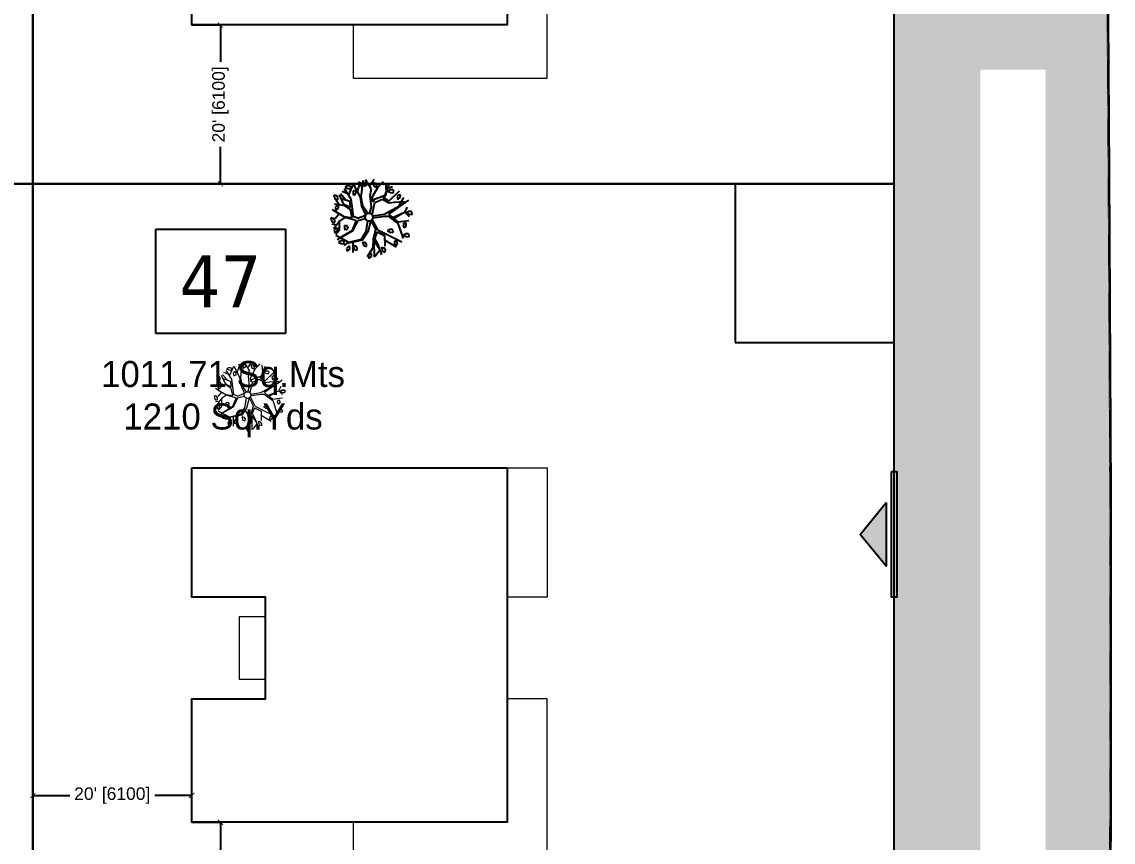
# Model space of a CAD drawing. Header units: millimetres. Extents: x -176651 to 388869, y -469666 to 486614.
# Drawn here: x 325808 to 367727, y 234139 to 265657 of the extents above; entities that cross this region are included whole.
import ezdxf

# ---------------------------------------------------------------- set-up
doc = ezdxf.new("R2010")
doc.units = ezdxf.units.MM
doc.header["$PDMODE"] = 35
doc.header["$PDSIZE"] = 0.1
doc.linetypes.add('HIDDEN', pattern=[9.525, 6.35, -3.175])
doc.linetypes.add('Site boundary$0$DASHDOT', pattern=[25.4, 12.7, -6.35, 0, -6.35])
doc.layers.get('Defpoints').update_dxf_attribs({"color": 252})
doc.layers.add('A- FURNITURE', color=252, linetype='Continuous', lineweight=0)
for name, color, linetype in [('ad-Dimension', 8, 'Continuous'), ('ad-Entrance Point', 4, 'Continuous'), ('ad-Parking', 8, 'Continuous'), ('ad-Plinth', 8, 'Continuous'), ('ad-Plot Areas-Sq.Mts', 8, 'Continuous'), ('ad-Plot Areas-Sq.Yds', 8, 'Continuous'), ('ad-Plot Boundary', 8, 'Continuous'), ('ad-Plot Numbers', 2, 'Continuous'), ('ad-Road', 8, 'Continuous'), ('ad-Road Hatch', 8, 'Continuous'), ('ad-Text', 8, 'Continuous'), ('ad-Verandah', 8, 'Continuous'), ('CAY', 94, 'Continuous')]:
    doc.layers.add(name, color=color, linetype=linetype)
doc.layers.add('Site boundary$0$ad-Site Boundary', color=1, linetype='Site boundary$0$DASHDOT', lineweight=35, true_color=0xff0000)
doc.styles.add('$0$grid_text', font='verdana.ttf', dxfattribs={"width": 0.9})
doc.styles.add('MtX_Century_Gothic', font='GOTHIC.TTF')
doc.styles.get("Standard").update_dxf_attribs({"font": 'arial.ttf'})
doc.dimstyles.new('Copy of A-100-DIM-INT (MM-FT)', dxfattribs={"dimscale": 500, "dimtxt": 2.4, "dimasz": 1, "dimexe": 0, "dimexo": 0, "dimgap": 1, "dimtad": 0, "dimdec": 0, "dimlfac": 0.03937, "dimdsep": 46, "dimlunit": 3, "dimtxsty": 'Standard', "dimblk": 'ARCHTICK', "dimcen": 0.025, "dimclrd": 256, "dimclre": 256, "dimclrt": 256, "dimazin": 2, "dimtfac": 1, "dimtdec": 0, "dimtix": 1, "dimtmove": 2, "dimatfit": 3, "dimldrblk": 'ARCHTICK', "dimfxl": 1, "dimtolj": 1, "dimtzin": 0, "dimarcsym": 0})

# ---------------------------------------------------------------- blocks, each defined once
blk = doc.blocks.new('Site boundary')
at = {"layer": 'Site boundary$0$ad-Site Boundary', "ltscale": 1.5}
blk.add_lwpolyline([(367727, 193888), (367668, 205482), (367583, 220558), (367635, 236091), (367635, 247490), (367570, 259867), (367414, 283740), (367329, 304118), (367381, 322403)], dxfattribs=at)
blk = doc.blocks.new('A$C4fb60e89')
at = {"layer": 'ad-Road Hatch', "ltscale": 5, "transparency": 33554687}
h = blk.add_hatch(dxfattribs=at)
h.set_pattern_fill('AR-HBONE', color=256, scale=15)
h.set_pattern_definition([(45, (-193247.7, -428758.8), (0, 2155.2615), [4572, -1524]), (135, (-192170.1, -427681.1), (2e-13, 2155.2615), [4572, -1524])])
h.paths.add_polyline_path([(175594, -250241), (169178, -249341), (167473, -249057), (167473, -138694), (101313, -138694), (101313, -199954), (101308, -237995), (101040, -268291), (101008, -280968), (101066, -293684), (101243, -311127), (100910, -319344), (100949, -333937), (100669, -366960), (100727, -390983), (100669, -404586), (100538, -420418), (100467, -428759), (92426, -427265), (92163, -427209), (92163, -321454), (24803, -321454), (24803, -412961), (15653, -411029), (15654, -321452), (-19535, -321452), (-34427, -319477), (-65207, -315395), (-171770, -301268), (-185854, -298333), (-193248, -296832), (-193244, -292908), (-191914, -285219), (-191839, -284679), (-183397, -286393), (-169723, -289243), (-53141, -304698), (-18730, -309262), (15653, -309262), (15653, 703), (24803, 1115), (24803, -129544), (92163, -129544), (92163, 15133), (101313, 17713), (101313, -129544), (167473, -129544), (167473, 35552), (175738, 37855), (175849, 28595), (175836, 25947), (175777, 14040), (175855, 2316), (175660, -18036), (175731, -34039), (175718, -46839), (175673, -63402), (175816, -82072), (175542, -106356), (175490, -124641), (175575, -145019), (175731, -168892), (175797, -181269), (175797, -192667), (175744, -208200), (175829, -223277), (175888, -234871)])
h.paths.add_polyline_path([(24803, -309264), (92163, -309264), (92163, -138694), (24803, -138694)], flags=16)
at = {"layer": 'ad-Road', "ltscale": 5}
for points in [[(167473, -249057), (167473, -138694), (101313, -138694), (101313, -199954), (101308, -237995)], [(175542, -106356), (175490, -124641), (175575, -145019), (175731, -168892), (175797, -181269), (175797, -192667), (175744, -208200), (175829, -223277), (175888, -234871)]]:
    blk.add_lwpolyline(points, dxfattribs=at)
at = {"layer": 'ad-Text', "linetype": 'Continuous', "insert": (172048, -194004), "char_height": 1250, "width": 56881.51, "attachment_point": 5, "rotation": 90, "style": 'MtX_Century_Gothic', "bg_fill": 3, "box_fill_scale": 1.5, "bg_fill_color": 257, "bg_fill_transparency": 0}
blk.add_mtext("\\pxqd;30' WIDE ROAD", dxfattribs=at)
blk = doc.blocks.new('A$Cbbea0351')
at = {"layer": 'ad-Plot Areas-Sq.Mts', "linetype": 'Continuous', "insert": (-34041, -214639), "char_height": 1000, "width": 9668.74, "attachment_point": 5, "style": 'MtX_Century_Gothic', "bg_fill": 2}
blk.add_mtext('1011.71 Sq.Mts', dxfattribs=at)
at = {"layer": 'ad-Plot Numbers', "linetype": 'Continuous', "insert": (-34136, -210929), "char_height": 2000, "width": 2981.72, "attachment_point": 5, "style": '$0$grid_text', "bg_fill": 18, "box_fill_scale": 1.5, "bg_fill_color": 257, "bg_fill_transparency": 0}
blk.add_mtext('47', dxfattribs=at)
at = {"layer": 'ad-Plot Areas-Sq.Yds', "linetype": 'Continuous', "insert": (-34041, -216271), "char_height": 1000, "width": 7884.16, "attachment_point": 5, "style": 'MtX_Century_Gothic', "bg_fill": 2}
blk.add_mtext('1210 Sq.Yds', dxfattribs=at)
blk = doc.blocks.new('A$Cde044142')
at = {"layer": 'ad-Plot Boundary'}
blk.add_lwpolyline([(0, 0), (33080, 0), (33080, 30630), (0, 30630)], close=True, dxfattribs=at)
blk = doc.blocks.new('zw$A88E')
at = {"layer": 'ad-Plot Boundary', "ltscale": 5}
for p in [(-74424, -207179), (-41344, -207179), (-74424, -237809), (-41344, -237809)]:
    blk.add_blockref('A$Cde044142', p, dxfattribs=at)
blk = doc.blocks.new('_ArchTick')
at = {"color": 0, "linetype": 'ByBlock', "const_width": 0.15}
blk.add_lwpolyline([(-0.5, -0.5), (0.5, 0.5)], dxfattribs=at)
blk = doc.blocks.new('*D16')
at = {"layer": 'ad-Dimension', "lineweight": -2, "transparency": 16777216}
for p, q in [((0, 0), (1103, 0)), ((1103, 0), (1103, -1419)), ((1103, -6100), (1103, -4681)), ((0, -6100), (1103, -6100))]:
    blk.add_line(p, q, dxfattribs=at)
at = {"layer": 'Defpoints', "color": 0, "ltscale": 5, "transparency": 16777216}
for p in [(0, 0), (0, -6100), (1103, -6100)]:
    blk.add_point(p, dxfattribs=at)
at = {"layer": 'ad-Dimension', "lineweight": -2, "ltscale": 5, "transparency": 16777216, "xscale": 200, "yscale": 200, "zscale": 200}
for p, rotation in [((1103, 0), 90), ((1103, -6100), 270)]:
    blk.add_blockref('_ArchTick', p, dxfattribs=dict(at, rotation=rotation))
at = {"layer": 'ad-Dimension', "ltscale": 5, "transparency": 16777216, "insert": (1103, -3050), "char_height": 480, "attachment_point": 5, "rotation": 90}
blk.add_mtext("\\A1;20' [6100]", dxfattribs=at)
blk = doc.blocks.new('*D17')
at = {"layer": 'ad-Dimension', "linetype": 'HIDDEN', "lineweight": -2, "transparency": 16777216}
blk.add_line((-6100, -6), (-6100, 1026), dxfattribs=at)
at = {"layer": 'ad-Dimension', "lineweight": -2, "transparency": 16777216}
for p, q in [((-6100, 1026), (-4681, 1026)), ((0, 1026), (-1419, 1026)), ((0, 0), (0, 1026))]:
    blk.add_line(p, q, dxfattribs=at)
at = {"layer": 'Defpoints', "color": 0, "ltscale": 5, "transparency": 16777216}
for p in [(-6100, 1026), (-6100, -6), (0, 0)]:
    blk.add_point(p, dxfattribs=at)
at = {"layer": 'ad-Dimension', "lineweight": -2, "ltscale": 5, "transparency": 16777216, "xscale": 200, "yscale": 200, "zscale": 200, "rotation": 180}
blk.add_blockref('_ArchTick', (-6100, 1026), dxfattribs=at)
at = {"layer": 'ad-Dimension', "lineweight": -2, "ltscale": 5, "transparency": 16777216, "xscale": 200, "yscale": 200, "zscale": 200}
blk.add_blockref('_ArchTick', (0, 1026), dxfattribs=at)
at = {"layer": 'ad-Dimension', "ltscale": 5, "transparency": 16777216, "insert": (-3050, 1026), "char_height": 480, "attachment_point": 5}
blk.add_mtext("\\A1;20' [6100]", dxfattribs=at)
blk = doc.blocks.new('zw$944D')
at = {"layer": 'ad-Parking', "ltscale": 5}
blk.add_lwpolyline([(0, 0), (6100, 0), (6100, 6100), (0, 6100)], close=True, dxfattribs=at)
blk = doc.blocks.new('zw$2786')
at = {"layer": 'ad-Parking', "ltscale": 5}
blk.add_blockref('zw$944D', (173269, -94667), dxfattribs=at)
blk = doc.blocks.new('35YHYH')
at = {"color": 219, "linetype": 'Continuous', "true_color": 0x642165}
for p, q in [((212981.938, 1928369.911, 129.914), (212981.935, 1928369.618, 129.914)), ((212981.935, 1928369.618, 129.914), (212982.104, 1928369.52, 129.914)), ((212981.938, 1928369.911, 129.914), (212982.091, 1928369.822, 129.914)), ((212982.112, 1928369.159, 129.914), (212981.991, 1928369.548, 129.914)), ((212982.146, 1928369.656, 129.914), (212982.091, 1928369.822, 129.914)), ((212982.104, 1928369.52, 129.914), (212982.146, 1928369.656, 129.914)), ((212982.429, 1928369.106, 129.914), (212982.308, 1928369.809, 129.914)), ((212982.855, 1928369.187, 129.914), (212982.369, 1928369.516, 129.914)), ((212982.632, 1928369.338, 129.914), (212982.398, 1928369.85, 129.914)), ((212982.855, 1928369.725, 129.914), (212982.539, 1928369.979, 129.914)), ((212982.984, 1928369.322, 129.914), (212982.74, 1928370.097, 129.914)), ((212982.979, 1928370.244, 129.914), (212982.808, 1928370.21, 129.914)), ((212982.808, 1928370.21, 129.914), (212982.955, 1928370.071, 129.914)), ((212982.888, 1928369.612, 129.914), (212983.394, 1928370.255, 129.914)), ((212982.955, 1928370.071, 129.914), (212983.108, 1928370.009, 129.914)), ((212983.144, 1928370.202, 129.914), (212982.979, 1928370.244, 129.914)), ((212983.108, 1928370.009, 129.914), (212983.194, 1928370.093, 129.914)), ((212983.194, 1928370.093, 129.914), (212983.144, 1928370.202, 129.914)), ((212983.299, 1928369.817, 129.914), (212983.213, 1928369.734, 129.914)), ((212983.213, 1928369.734, 129.914), (212983.216, 1928369.544, 129.914)), ((212983.216, 1928369.544, 129.914), (212983.256, 1928369.548, 129.914)), ((212983.256, 1928369.548, 129.914), (212983.388, 1928369.578, 129.914)), ((212983.424, 1928369.772, 129.914), (212983.299, 1928369.817, 129.914)), ((212983.388, 1928369.578, 129.914), (212983.424, 1928369.772, 129.914)), ((212983.62, 1928369.291, 129.914), (212983.408, 1928370.22, 129.914)), ((212983.524, 1928369.715, 129.914), (212983.903, 1928370.287, 129.914)), ((212983.678, 1928369.273, 129.914), (212984.085, 1928370.327, 129.914)), ((212983.905, 1928369.899, 129.914), (212983.797, 1928370.301, 129.914)), ((212984.254, 1928370.198, 129.914), (212984.066, 1928370.095, 129.914)), ((212984.066, 1928370.095, 129.914), (212984.07, 1928369.906, 129.914)), ((212984.07, 1928369.906, 129.914), (212984.264, 1928369.98, 129.914)), ((212984.254, 1928370.198, 129.914), (212984.318, 1928370.137, 129.914)), ((212984.472, 1928369.606, 129.914), (212984.257, 1928370.316, 129.914)), ((212984.264, 1928369.98, 129.914), (212984.318, 1928370.137, 129.914)), ((212984.294, 1928369.241, 129.914), (212984.472, 1928369.606, 129.914)), ((212984.391, 1928369.067, 129.914), (212984.961, 1928369.65, 129.914)), ((212984.398, 1928369.852, 129.914), (212984.828, 1928370.219, 129.914)), ((212984.693, 1928370.027, 129.914), (212984.689, 1928369.734, 129.914)), ((212984.689, 1928369.734, 129.914), (212984.859, 1928369.635, 129.914)), ((212984.693, 1928370.027, 129.914), (212984.845, 1928369.938, 129.914)), ((212984.9, 1928369.772, 129.914), (212984.845, 1928369.938, 129.914)), ((212984.859, 1928369.635, 129.914), (212984.9, 1928369.772, 129.914)), ((212984.961, 1928369.65, 129.914), (212985.397, 1928369.888, 129.914)), ((212985.267, 1928368.98, 129.914), (212985.713, 1928369.635, 129.914)), ((212985.419, 1928369.203, 129.914), (212985.525, 1928369.767, 129.914)), ((212982.22, 1928368.291, 129.914), (212981.585, 1928368.964, 129.914)), ((212981.996, 1928369.177, 129.914), (212981.808, 1928369.075, 129.914)), ((212981.808, 1928369.075, 129.914), (212981.812, 1928368.886, 129.914)), ((212981.812, 1928368.886, 129.914), (212982.007, 1928368.96, 129.914)), ((212982.463, 1928368.993, 129.914), (212981.814, 1928369.299, 129.914)), ((212981.996, 1928369.177, 129.914), (212982.06, 1928369.117, 129.914)), ((212982.007, 1928368.96, 129.914), (212982.06, 1928369.117, 129.914)), ((212982.774, 1928368.789, 129.914), (212982.429, 1928369.106, 129.914)), ((212982.762, 1928368.655, 129.914), (212982.463, 1928368.993, 129.914)), ((212982.855, 1928369.187, 129.914), (212982.774, 1928368.789, 129.914)), ((212982.831, 1928368.147, 129.914), (212982.984, 1928369.322, 129.914)), ((212983.555, 1928368.668, 129.914), (212983.62, 1928369.291, 129.914)), ((212983.613, 1928368.651, 129.914), (212983.678, 1928369.273, 129.914)), ((212984.063, 1928367.939, 129.914), (212984.471, 1928368.693, 129.914)), ((212984.155, 1928368.432, 129.914), (212984.294, 1928369.241, 129.914)), ((212984.362, 1928368.733, 129.914), (212984.391, 1928369.067, 129.914)), ((212984.362, 1928368.733, 129.914), (212984.499, 1928368.911, 129.914)), ((212984.471, 1928368.693, 129.914), (212985.015, 1928368.775, 129.914)), ((212984.499, 1928368.911, 129.914), (212985.267, 1928368.98, 129.914)), ((212985.015, 1928368.775, 129.914), (212985.357, 1928368.408, 129.914)), ((212985.104, 1928368.881, 129.914), (212985.289, 1928368.951, 129.914)), ((212985.143, 1928368.828, 129.914), (212985.104, 1928368.881, 129.914)), ((212985.146, 1928368.825, 129.914), (212985.387, 1928368.524, 129.914)), ((212985.289, 1928368.951, 129.914), (212985.543, 1928369.379, 129.914)), ((212985.387, 1928368.524, 129.914), (212986.271, 1928369.003, 129.914)), ((212985.686, 1928369.235, 129.914), (212985.515, 1928369.201, 129.914)), ((212985.515, 1928369.201, 129.914), (212985.662, 1928369.062, 129.914)), ((212985.536, 1928369.386, 129.914), (212985.885, 1928369.418, 129.914)), ((212985.662, 1928369.062, 129.914), (212985.815, 1928369, 129.914)), ((212985.851, 1928369.193, 129.914), (212985.686, 1928369.235, 129.914)), ((212985.815, 1928369, 129.914), (212985.901, 1928369.084, 129.914)), ((212985.901, 1928369.084, 129.914), (212985.851, 1928369.193, 129.914)), ((212986.192, 1928368.777, 129.914), (212986.005, 1928368.675, 129.914)), ((212986.005, 1928368.675, 129.914), (212986.008, 1928368.485, 129.914)), ((212986.192, 1928368.777, 129.914), (212986.256, 1928368.717, 129.914)), ((212986.203, 1928368.56, 129.914), (212986.256, 1928368.717, 129.914)), ((212981.839, 1928368.09, 129.914), (212981.301, 1928367.677, 129.914)), ((212981.579, 1928367.89, 129.914), (212981.316, 1928368.043, 129.914)), ((212981.34, 1928368.49, 129.914), (212981.336, 1928368.197, 129.914)), ((212981.336, 1928368.197, 129.914), (212981.506, 1928368.098, 129.914)), ((212981.34, 1928368.49, 129.914), (212981.493, 1928368.401, 129.914)), ((212981.548, 1928368.235, 129.914), (212981.493, 1928368.401, 129.914)), ((212981.506, 1928368.098, 129.914), (212981.548, 1928368.235, 129.914)), ((212981.951, 1928368.576, 129.914), (212981.608, 1928368.318, 129.914)), ((212981.828, 1928368.086, 129.914), (212981.658, 1928367.493, 129.914)), ((212982.259, 1928368.244, 129.914), (212981.839, 1928368.09, 129.914)), ((212982.721, 1928368.07, 129.914), (212982.22, 1928368.291, 129.914)), ((212982.879, 1928367.884, 129.914), (212982.259, 1928368.244, 129.914)), ((212982.933, 1928367.855, 129.914), (212982.495, 1928367.298, 129.914)), ((212982.731, 1928368.088, 129.914), (212982.762, 1928368.655, 129.914)), ((212983.058, 1928367.968, 129.914), (212982.831, 1928368.147, 129.914)), ((212982.88, 1928367.885, 129.914), (212982.933, 1928367.855, 129.914)), ((212983.058, 1928367.968, 129.914), (212983.645, 1928368.024, 129.914)), ((212983.657, 1928368.035, 129.914), (212983.555, 1928368.668, 129.914)), ((212983.815, 1928368.095, 129.914), (212983.613, 1928368.651, 129.914)), ((212983.921, 1928368.076, 129.914), (212984.155, 1928368.432, 129.914)), ((212984.085, 1928367.848, 129.914), (212984.859, 1928367.765, 129.914)), ((212984.859, 1928367.765, 129.914), (212985.963, 1928368.014, 129.914)), ((212986.698, 1928368.243, 129.914), (212985.147, 1928367.692, 129.914)), ((212985.357, 1928368.408, 129.914), (212985.75, 1928368.367, 129.914)), ((212985.75, 1928368.367, 129.914), (212986.393, 1928368.235, 129.914)), ((212985.963, 1928368.014, 129.914), (212986.437, 1928368.488, 129.914)), ((212985.963, 1928368.014, 129.914), (212986.488, 1928368.178, 129.914)), ((212986.008, 1928368.485, 129.914), (212986.203, 1928368.56, 129.914)), ((212981.522, 1928367.71, 129.914), (212981.335, 1928367.608, 129.914)), ((212981.335, 1928367.608, 129.914), (212981.339, 1928367.419, 129.914)), ((212981.339, 1928367.419, 129.914), (212981.533, 1928367.493, 129.914)), ((212982.07, 1928366.551, 129.914), (212981.341, 1928367.232, 129.914)), ((212982.517, 1928367.229, 129.914), (212981.357, 1928366.93, 129.914)), ((212981.658, 1928367.493, 129.914), (212981.382, 1928367.302, 129.914)), ((212981.522, 1928367.71, 129.914), (212981.586, 1928367.65, 129.914)), ((212981.533, 1928367.493, 129.914), (212981.586, 1928367.65, 129.914)), ((212981.878, 1928367.081, 129.914), (212981.595, 1928367.001, 129.914)), ((212982.334, 1928367.217, 129.914), (212981.868, 1928367.083, 129.914)), ((212982.065, 1928367.552, 129.914), (212982.103, 1928367.718, 129.914)), ((212982.068, 1928367.404, 129.914), (212982.065, 1928367.552, 129.914)), ((212982.219, 1928367.462, 129.914), (212982.068, 1928367.404, 129.914)), ((212982.103, 1928367.718, 129.914), (212982.218, 1928367.713, 129.914)), ((212982.218, 1928367.713, 129.914), (212982.283, 1928367.571, 129.914)), ((212982.283, 1928367.571, 129.914), (212982.219, 1928367.462, 129.914)), ((212982.495, 1928367.298, 129.914), (212982.334, 1928367.217, 129.914)), ((212983.025, 1928367.801, 129.914), (212982.517, 1928367.229, 129.914)), ((212983.024, 1928367.8, 129.914), (212983.026, 1928367.799, 129.914)), ((212983.564, 1928367.803, 129.914), (212983.026, 1928367.799, 129.914)), ((212983.666, 1928367.624, 129.914), (212983.36, 1928366.95, 129.914)), ((212983.891, 1928367.58, 129.914), (212983.484, 1928366.878, 129.914)), ((212983.903, 1928367.583, 129.914), (212984.042, 1928366.928, 129.914)), ((212984.17, 1928366.871, 129.914), (212984.002, 1928367.641, 129.914)), ((212984.063, 1928367.725, 129.914), (212984.872, 1928367.617, 129.914)), ((212984.872, 1928367.617, 129.914), (212985.076, 1928367.569, 129.914)), ((212985.076, 1928367.569, 129.914), (212985.591, 1928366.919, 129.914)), ((212985.147, 1928367.692, 129.914), (212985.338, 1928367.394, 129.914)), ((212985.338, 1928367.394, 129.914), (212986.241, 1928367.525, 129.914)), ((212985.392, 1928367.315, 129.914), (212986.067, 1928367.5, 129.914)), ((212985.392, 1928367.315, 129.914), (212985.617, 1928367.02, 129.914)), ((212985.617, 1928367.02, 129.914), (212986.353, 1928366.921, 129.914)), ((212986.241, 1928367.525, 129.914), (212986.508, 1928367.814, 129.914)), ((212986.241, 1928367.525, 129.914), (212986.436, 1928367.177, 129.914)), ((212986.498, 1928367.504, 129.914), (212986.327, 1928367.47, 129.914)), ((212986.327, 1928367.47, 129.914), (212986.473, 1928367.331, 129.914)), ((212986.473, 1928367.331, 129.914), (212986.626, 1928367.269, 129.914)), ((212986.663, 1928367.462, 129.914), (212986.498, 1928367.504, 129.914)), ((212986.626, 1928367.269, 129.914), (212986.713, 1928367.353, 129.914)), ((212986.713, 1928367.353, 129.914), (212986.663, 1928367.462, 129.914)), ((212981.582, 1928366.795, 129.914), (212981.411, 1928366.76, 129.914)), ((212981.411, 1928366.76, 129.914), (212981.557, 1928366.622, 129.914)), ((212981.557, 1928366.622, 129.914), (212981.71, 1928366.56, 129.914)), ((212981.747, 1928366.753, 129.914), (212981.582, 1928366.795, 129.914)), ((212981.895, 1928366.535, 129.914), (212981.705, 1928366.435, 129.914)), ((212981.71, 1928366.56, 129.914), (212981.797, 1928366.643, 129.914)), ((212981.797, 1928366.643, 129.914), (212981.747, 1928366.753, 129.914)), ((212981.975, 1928366.299, 129.914), (212981.809, 1928366.208, 129.914)), ((212981.809, 1928366.208, 129.914), (212981.812, 1928366.018, 129.914)), ((212983.005, 1928366.453, 129.914), (212981.895, 1928366.535, 129.914)), ((212982.06, 1928366.249, 129.914), (212981.987, 1928366.319, 129.914)), ((212982.007, 1928366.093, 129.914), (212982.06, 1928366.249, 129.914)), ((212982.917, 1928366.528, 129.914), (212982.07, 1928366.551, 129.914)), ((212982.333, 1928366.492, 129.914), (212982.146, 1928365.828, 129.914)), ((212982.3, 1928366.298, 129.914), (212982.297, 1928366.005, 129.914)), ((212982.3, 1928366.298, 129.914), (212982.453, 1928366.209, 129.914)), ((212982.508, 1928366.043, 129.914), (212982.453, 1928366.209, 129.914)), ((212983.36, 1928366.95, 129.914), (212982.917, 1928366.528, 129.914)), ((212982.979, 1928366.359, 129.914), (212982.976, 1928366.066, 129.914)), ((212982.979, 1928366.359, 129.914), (212983.132, 1928366.27, 129.914)), ((212983.484, 1928366.878, 129.914), (212983.005, 1928366.453, 129.914)), ((212983.187, 1928366.104, 129.914), (212983.132, 1928366.27, 129.914)), ((212983.73, 1928366.22, 129.914), (212983.448, 1928365.165, 129.914)), ((212983.696, 1928366.333, 129.914), (212983.535, 1928365.77, 129.914)), ((212984.042, 1928366.928, 129.914), (212983.696, 1928366.333, 129.914)), ((212983.73, 1928366.22, 129.914), (212983.932, 1928365.659, 129.914)), ((212984.095, 1928366.734, 129.914), (212983.811, 1928366.36, 129.914)), ((212983.811, 1928366.36, 129.914), (212983.91, 1928365.904, 129.914)), ((212984.095, 1928366.734, 129.914), (212984.514, 1928366.373, 129.914)), ((212984.17, 1928366.871, 129.914), (212984.841, 1928366.253, 129.914)), ((212984.514, 1928366.373, 129.914), (212984.341, 1928365.677, 129.914)), ((212984.949, 1928366.662, 129.914), (212984.778, 1928366.627, 129.914)), ((212984.778, 1928366.627, 129.914), (212984.924, 1928366.489, 129.914)), ((212984.841, 1928366.253, 129.914), (212985.527, 1928365.668, 129.914)), ((212984.924, 1928366.489, 129.914), (212985.077, 1928366.427, 129.914)), ((212985.114, 1928366.62, 129.914), (212984.949, 1928366.662, 129.914)), ((212985.077, 1928366.427, 129.914), (212985.164, 1928366.51, 129.914)), ((212985.164, 1928366.51, 129.914), (212985.114, 1928366.62, 129.914)), ((212985.591, 1928366.919, 129.914), (212985.663, 1928365.846, 129.914)), ((212985.994, 1928366.832, 129.914), (212985.908, 1928366.748, 129.914)), ((212985.908, 1928366.748, 129.914), (212985.911, 1928366.559, 129.914)), ((212985.911, 1928366.559, 129.914), (212985.951, 1928366.562, 129.914)), ((212985.951, 1928366.562, 129.914), (212986.083, 1928366.593, 129.914)), ((212986.119, 1928366.786, 129.914), (212985.994, 1928366.832, 129.914)), ((212986.083, 1928366.593, 129.914), (212986.119, 1928366.786, 129.914)), ((212981.812, 1928366.018, 129.914), (212982.007, 1928366.093, 129.914)), ((212982.297, 1928366.005, 129.914), (212982.466, 1928365.906, 129.914)), ((212982.466, 1928365.906, 129.914), (212982.508, 1928366.043, 129.914)), ((212982.976, 1928366.066, 129.914), (212983.145, 1928365.967, 129.914)), ((212983.535, 1928365.77, 129.914), (212983.002, 1928365.307, 129.914)), ((212983.28, 1928365.457, 129.914), (212983.093, 1928365.355, 129.914)), ((212983.093, 1928365.355, 129.914), (212983.096, 1928365.165, 129.914)), ((212983.145, 1928365.967, 129.914), (212983.187, 1928366.104, 129.914)), ((212983.28, 1928365.457, 129.914), (212983.344, 1928365.397, 129.914)), ((212983.291, 1928365.24, 129.914), (212983.344, 1928365.397, 129.914)), ((212983.946, 1928365.509, 129.914), (212983.528, 1928365.189, 129.914)), ((212983.91, 1928365.904, 129.914), (212983.976, 1928365.163, 129.914)), ((212984.1, 1928365.681, 129.914), (212984.096, 1928365.389, 129.914)), ((212984.096, 1928365.389, 129.914), (212984.266, 1928365.29, 129.914)), ((212984.1, 1928365.681, 129.914), (212984.253, 1928365.593, 129.914)), ((212984.308, 1928365.427, 129.914), (212984.253, 1928365.593, 129.914)), ((212984.266, 1928365.29, 129.914), (212984.308, 1928365.427, 129.914)), ((212984.44, 1928366.075, 129.914), (212985.055, 1928365.426, 129.914)), ((212985.105, 1928365.821, 129.914), (212985.018, 1928365.738, 129.914)), ((212985.018, 1928365.738, 129.914), (212985.021, 1928365.548, 129.914)), ((212985.021, 1928365.548, 129.914), (212985.061, 1928365.552, 129.914)), ((212985.061, 1928365.552, 129.914), (212985.193, 1928365.582, 129.914)), ((212985.229, 1928365.776, 129.914), (212985.105, 1928365.821, 129.914)), ((212985.193, 1928365.582, 129.914), (212985.229, 1928365.776, 129.914)), ((212985.912, 1928366.103, 129.914), (212985.74, 1928366.069, 129.914)), ((212985.74, 1928366.069, 129.914), (212985.887, 1928365.93, 129.914)), ((212985.887, 1928365.93, 129.914), (212986.04, 1928365.868, 129.914)), ((212986.076, 1928366.061, 129.914), (212985.912, 1928366.103, 129.914)), ((212986.04, 1928365.868, 129.914), (212986.126, 1928365.951, 129.914)), ((212986.126, 1928365.951, 129.914), (212986.076, 1928366.061, 129.914)), ((212983.096, 1928365.165, 129.914), (212983.291, 1928365.24, 129.914))]:
    blk.add_line(p, q, dxfattribs=at)
blk.add_circle((212983.824, 1928367.833, 129.914), 0.262, dxfattribs=at)
blk = doc.blocks.new('QRFQ')
at = {"layer": 'CAY', "color": 30, "true_color": 0xf26722}
for p, q in [((260795.919, 1945731.729, 129.914), (260795.821, 1945731.709, 129.914)), ((260795.821, 1945731.709, 129.914), (260795.905, 1945731.63, 129.914)), ((260795.867, 1945731.367, 129.914), (260796.156, 1945731.735, 129.914)), ((260796.013, 1945731.704, 129.914), (260795.919, 1945731.729, 129.914)), ((260796.042, 1945731.642, 129.914), (260796.013, 1945731.704, 129.914)), ((260796.285, 1945731.184, 129.914), (260796.164, 1945731.715, 129.914)), ((260796.23, 1945731.426, 129.914), (260796.447, 1945731.753, 129.914)), ((260796.318, 1945731.174, 129.914), (260796.551, 1945731.776, 129.914)), ((260796.448, 1945731.531, 129.914), (260796.386, 1945731.761, 129.914)), ((260796.647, 1945731.702, 129.914), (260796.54, 1945731.643, 129.914)), ((260796.647, 1945731.702, 129.914), (260796.684, 1945731.667, 129.914)), ((260796.772, 1945731.364, 129.914), (260796.649, 1945731.77, 129.914)), ((260796.729, 1945731.504, 129.914), (260796.976, 1945731.714, 129.914)), ((260795.323, 1945731.538, 129.914), (260795.321, 1945731.371, 129.914)), ((260795.321, 1945731.371, 129.914), (260795.419, 1945731.314, 129.914)), ((260795.323, 1945731.538, 129.914), (260795.411, 1945731.487, 129.914)), ((260795.423, 1945731.108, 129.914), (260795.354, 1945731.33, 129.914)), ((260795.442, 1945731.392, 129.914), (260795.411, 1945731.487, 129.914)), ((260795.419, 1945731.314, 129.914), (260795.442, 1945731.392, 129.914)), ((260795.604, 1945731.078, 129.914), (260795.535, 1945731.48, 129.914)), ((260795.848, 1945731.124, 129.914), (260795.57, 1945731.312, 129.914)), ((260795.72, 1945731.211, 129.914), (260795.586, 1945731.503, 129.914)), ((260795.847, 1945731.432, 129.914), (260795.667, 1945731.577, 129.914)), ((260795.922, 1945731.201, 129.914), (260795.782, 1945731.644, 129.914)), ((260795.905, 1945731.63, 129.914), (260795.992, 1945731.594, 129.914)), ((260795.992, 1945731.594, 129.914), (260796.042, 1945731.642, 129.914)), ((260796.102, 1945731.485, 129.914), (260796.052, 1945731.437, 129.914)), ((260796.052, 1945731.437, 129.914), (260796.054, 1945731.328, 129.914)), ((260796.054, 1945731.328, 129.914), (260796.077, 1945731.33, 129.914)), ((260796.077, 1945731.33, 129.914), (260796.152, 1945731.348, 129.914)), ((260796.173, 1945731.458, 129.914), (260796.102, 1945731.485, 129.914)), ((260796.152, 1945731.348, 129.914), (260796.173, 1945731.458, 129.914)), ((260796.54, 1945731.643, 129.914), (260796.542, 1945731.535, 129.914)), ((260796.542, 1945731.535, 129.914), (260796.653, 1945731.578, 129.914)), ((260796.653, 1945731.578, 129.914), (260796.684, 1945731.667, 129.914)), ((260796.67, 1945731.155, 129.914), (260796.772, 1945731.364, 129.914)), ((260796.726, 1945731.056, 129.914), (260797.052, 1945731.389, 129.914)), ((260796.898, 1945731.604, 129.914), (260796.896, 1945731.437, 129.914)), ((260796.896, 1945731.437, 129.914), (260796.993, 1945731.38, 129.914)), ((260796.898, 1945731.604, 129.914), (260796.985, 1945731.553, 129.914)), ((260797.017, 1945731.459, 129.914), (260796.985, 1945731.553, 129.914)), ((260796.993, 1945731.38, 129.914), (260797.017, 1945731.459, 129.914)), ((260797.052, 1945731.389, 129.914), (260797.301, 1945731.525, 129.914)), ((260797.226, 1945731.006, 129.914), (260797.481, 1945731.38, 129.914)), ((260797.313, 1945731.133, 129.914), (260797.374, 1945731.456, 129.914)), ((260797.38, 1945731.238, 129.914), (260797.58, 1945731.256, 129.914)), ((260795.485, 1945730.612, 129.914), (260795.122, 1945730.996, 129.914)), ((260795.356, 1945731.119, 129.914), (260795.249, 1945731.06, 129.914)), ((260795.249, 1945731.06, 129.914), (260795.251, 1945730.952, 129.914)), ((260795.251, 1945730.952, 129.914), (260795.363, 1945730.994, 129.914)), ((260795.623, 1945731.013, 129.914), (260795.252, 1945731.188, 129.914)), ((260795.356, 1945731.119, 129.914), (260795.393, 1945731.084, 129.914)), ((260795.363, 1945730.994, 129.914), (260795.393, 1945731.084, 129.914)), ((260795.801, 1945730.896, 129.914), (260795.604, 1945731.078, 129.914)), ((260795.795, 1945730.82, 129.914), (260795.623, 1945731.013, 129.914)), ((260795.848, 1945731.124, 129.914), (260795.801, 1945730.896, 129.914)), ((260795.834, 1945730.529, 129.914), (260795.922, 1945731.201, 129.914)), ((260796.248, 1945730.828, 129.914), (260796.285, 1945731.184, 129.914)), ((260796.281, 1945730.818, 129.914), (260796.318, 1945731.174, 129.914)), ((260796.538, 1945730.411, 129.914), (260796.772, 1945730.842, 129.914)), ((260796.591, 1945730.693, 129.914), (260796.67, 1945731.155, 129.914)), ((260796.709, 1945730.865, 129.914), (260796.726, 1945731.056, 129.914)), ((260796.709, 1945730.865, 129.914), (260796.787, 1945730.966, 129.914)), ((260796.772, 1945730.842, 129.914), (260797.083, 1945730.889, 129.914)), ((260796.787, 1945730.966, 129.914), (260797.226, 1945731.006, 129.914)), ((260797.083, 1945730.889, 129.914), (260797.278, 1945730.679, 129.914)), ((260797.134, 1945730.949, 129.914), (260797.239, 1945730.989, 129.914)), ((260797.156, 1945730.919, 129.914), (260797.134, 1945730.949, 129.914)), ((260797.157, 1945730.918, 129.914), (260797.295, 1945730.745, 129.914)), ((260797.239, 1945730.989, 129.914), (260797.384, 1945731.234, 129.914)), ((260797.295, 1945730.745, 129.914), (260797.8, 1945731.019, 129.914)), ((260797.466, 1945731.152, 129.914), (260797.368, 1945731.132, 129.914)), ((260797.368, 1945731.132, 129.914), (260797.452, 1945731.053, 129.914)), ((260797.452, 1945731.053, 129.914), (260797.54, 1945731.017, 129.914)), ((260797.56, 1945731.128, 129.914), (260797.466, 1945731.152, 129.914)), ((260797.54, 1945731.017, 129.914), (260797.589, 1945731.065, 129.914)), ((260797.589, 1945731.065, 129.914), (260797.56, 1945731.128, 129.914)), ((260797.755, 1945730.89, 129.914), (260797.648, 1945730.832, 129.914)), ((260797.755, 1945730.89, 129.914), (260797.792, 1945730.855, 129.914)), ((260797.761, 1945730.766, 129.914), (260797.792, 1945730.855, 129.914)), ((260795.267, 1945730.497, 129.914), (260794.959, 1945730.261, 129.914)), ((260795.118, 1945730.383, 129.914), (260794.968, 1945730.47, 129.914)), ((260794.981, 1945730.726, 129.914), (260794.98, 1945730.558, 129.914)), ((260794.98, 1945730.558, 129.914), (260795.077, 1945730.502, 129.914)), ((260794.981, 1945730.726, 129.914), (260795.069, 1945730.675, 129.914)), ((260795.1, 1945730.58, 129.914), (260795.069, 1945730.675, 129.914)), ((260795.077, 1945730.502, 129.914), (260795.1, 1945730.58, 129.914)), ((260795.331, 1945730.775, 129.914), (260795.135, 1945730.628, 129.914)), ((260795.26, 1945730.495, 129.914), (260795.163, 1945730.156, 129.914)), ((260795.507, 1945730.585, 129.914), (260795.267, 1945730.497, 129.914)), ((260795.771, 1945730.486, 129.914), (260795.485, 1945730.612, 129.914)), ((260795.862, 1945730.379, 129.914), (260795.507, 1945730.585, 129.914)), ((260795.777, 1945730.496, 129.914), (260795.795, 1945730.82, 129.914)), ((260795.964, 1945730.427, 129.914), (260795.834, 1945730.529, 129.914)), ((260795.964, 1945730.427, 129.914), (260796.299, 1945730.459, 129.914)), ((260796.306, 1945730.466, 129.914), (260796.248, 1945730.828, 129.914)), ((260796.397, 1945730.5, 129.914), (260796.281, 1945730.818, 129.914)), ((260796.457, 1945730.489, 129.914), (260796.591, 1945730.693, 129.914)), ((260796.993, 1945730.311, 129.914), (260797.624, 1945730.454, 129.914)), ((260798.044, 1945730.585, 129.914), (260797.158, 1945730.269, 129.914)), ((260797.278, 1945730.679, 129.914), (260797.503, 1945730.656, 129.914)), ((260797.503, 1945730.656, 129.914), (260797.87, 1945730.58, 129.914)), ((260797.624, 1945730.454, 129.914), (260797.895, 1945730.725, 129.914)), ((260797.624, 1945730.454, 129.914), (260797.924, 1945730.547, 129.914)), ((260797.648, 1945730.832, 129.914), (260797.65, 1945730.723, 129.914)), ((260797.65, 1945730.723, 129.914), (260797.761, 1945730.766, 129.914)), ((260795.086, 1945730.28, 129.914), (260794.979, 1945730.222, 129.914)), ((260794.979, 1945730.222, 129.914), (260794.981, 1945730.113, 129.914)), ((260794.981, 1945730.113, 129.914), (260795.092, 1945730.156, 129.914)), ((260795.399, 1945729.617, 129.914), (260794.982, 1945730.007, 129.914)), ((260795.654, 1945730.005, 129.914), (260794.991, 1945729.834, 129.914)), ((260795.163, 1945730.156, 129.914), (260795.005, 1945730.047, 129.914)), ((260795.086, 1945730.28, 129.914), (260795.122, 1945730.245, 129.914)), ((260795.092, 1945730.156, 129.914), (260795.122, 1945730.245, 129.914)), ((260795.55, 1945729.998, 129.914), (260795.283, 1945729.921, 129.914)), ((260795.396, 1945730.189, 129.914), (260795.418, 1945730.284, 129.914)), ((260795.398, 1945730.105, 129.914), (260795.396, 1945730.189, 129.914)), ((260795.484, 1945730.138, 129.914), (260795.398, 1945730.105, 129.914)), ((260795.418, 1945730.284, 129.914), (260795.483, 1945730.282, 129.914)), ((260795.483, 1945730.282, 129.914), (260795.521, 1945730.2, 129.914)), ((260795.521, 1945730.2, 129.914), (260795.484, 1945730.138, 129.914)), ((260795.642, 1945730.044, 129.914), (260795.55, 1945729.998, 129.914)), ((260795.892, 1945730.363, 129.914), (260795.642, 1945730.044, 129.914)), ((260795.945, 1945730.332, 129.914), (260795.654, 1945730.005, 129.914)), ((260795.862, 1945730.38, 129.914), (260795.892, 1945730.363, 129.914)), ((260795.944, 1945730.331, 129.914), (260795.946, 1945730.331, 129.914)), ((260796.253, 1945730.333, 129.914), (260795.946, 1945730.331, 129.914)), ((260796.311, 1945730.231, 129.914), (260796.136, 1945729.845, 129.914)), ((260796.44, 1945730.205, 129.914), (260796.207, 1945729.804, 129.914)), ((260796.447, 1945730.207, 129.914), (260796.526, 1945729.833, 129.914)), ((260796.6, 1945729.8, 129.914), (260796.504, 1945730.241, 129.914)), ((260796.538, 1945730.288, 129.914), (260797.001, 1945730.227, 129.914)), ((260796.551, 1945730.359, 129.914), (260796.993, 1945730.311, 129.914)), ((260797.001, 1945730.227, 129.914), (260797.117, 1945730.199, 129.914)), ((260797.117, 1945730.199, 129.914), (260797.412, 1945729.827, 129.914)), ((260797.158, 1945730.269, 129.914), (260797.267, 1945730.099, 129.914)), ((260797.267, 1945730.099, 129.914), (260797.783, 1945730.174, 129.914)), ((260797.298, 1945730.054, 129.914), (260797.684, 1945730.159, 129.914)), ((260797.298, 1945730.054, 129.914), (260797.427, 1945729.886, 129.914)), ((260797.783, 1945730.174, 129.914), (260797.936, 1945730.34, 129.914)), ((260797.783, 1945730.174, 129.914), (260797.895, 1945729.975, 129.914)), ((260797.93, 1945730.162, 129.914), (260797.832, 1945730.142, 129.914)), ((260797.832, 1945730.142, 129.914), (260797.916, 1945730.063, 129.914)), ((260797.916, 1945730.063, 129.914), (260798.004, 1945730.028, 129.914)), ((260798.024, 1945730.138, 129.914), (260797.93, 1945730.162, 129.914)), ((260798.004, 1945730.028, 129.914), (260798.053, 1945730.076, 129.914)), ((260798.053, 1945730.076, 129.914), (260798.024, 1945730.138, 129.914)), ((260795.12, 1945729.757, 129.914), (260795.022, 1945729.737, 129.914)), ((260795.022, 1945729.737, 129.914), (260795.106, 1945729.658, 129.914)), ((260795.106, 1945729.658, 129.914), (260795.193, 1945729.622, 129.914)), ((260795.214, 1945729.733, 129.914), (260795.12, 1945729.757, 129.914)), ((260795.289, 1945729.92, 129.914), (260795.127, 1945729.874, 129.914)), ((260795.299, 1945729.608, 129.914), (260795.19, 1945729.551, 129.914)), ((260795.193, 1945729.622, 129.914), (260795.243, 1945729.67, 129.914)), ((260795.243, 1945729.67, 129.914), (260795.214, 1945729.733, 129.914)), ((260795.934, 1945729.561, 129.914), (260795.299, 1945729.608, 129.914)), ((260795.883, 1945729.604, 129.914), (260795.399, 1945729.617, 129.914)), ((260795.549, 1945729.583, 129.914), (260795.442, 1945729.204, 129.914)), ((260796.136, 1945729.845, 129.914), (260795.883, 1945729.604, 129.914)), ((260796.207, 1945729.804, 129.914), (260795.934, 1945729.561, 129.914)), ((260796.526, 1945729.833, 129.914), (260796.329, 1945729.492, 129.914)), ((260796.556, 1945729.722, 129.914), (260796.394, 1945729.508, 129.914)), ((260796.556, 1945729.722, 129.914), (260796.796, 1945729.516, 129.914)), ((260796.6, 1945729.8, 129.914), (260796.983, 1945729.447, 129.914)), ((260797.045, 1945729.681, 129.914), (260796.947, 1945729.661, 129.914)), ((260796.947, 1945729.661, 129.914), (260797.031, 1945729.582, 129.914)), ((260797.031, 1945729.582, 129.914), (260797.118, 1945729.546, 129.914)), ((260797.139, 1945729.657, 129.914), (260797.045, 1945729.681, 129.914)), ((260797.118, 1945729.546, 129.914), (260797.168, 1945729.594, 129.914)), ((260797.168, 1945729.594, 129.914), (260797.139, 1945729.657, 129.914)), ((260797.412, 1945729.827, 129.914), (260797.453, 1945729.214, 129.914)), ((260797.427, 1945729.886, 129.914), (260797.848, 1945729.829, 129.914)), ((260797.642, 1945729.778, 129.914), (260797.593, 1945729.73, 129.914)), ((260797.593, 1945729.73, 129.914), (260797.595, 1945729.622, 129.914)), ((260797.595, 1945729.622, 129.914), (260797.618, 1945729.624, 129.914)), ((260797.618, 1945729.624, 129.914), (260797.693, 1945729.641, 129.914)), ((260797.714, 1945729.752, 129.914), (260797.642, 1945729.778, 129.914)), ((260797.693, 1945729.641, 129.914), (260797.714, 1945729.752, 129.914)), ((260795.345, 1945729.473, 129.914), (260795.25, 1945729.421, 129.914)), ((260795.25, 1945729.421, 129.914), (260795.252, 1945729.313, 129.914)), ((260795.252, 1945729.313, 129.914), (260795.363, 1945729.355, 129.914)), ((260795.393, 1945729.445, 129.914), (260795.351, 1945729.484, 129.914)), ((260795.363, 1945729.355, 129.914), (260795.393, 1945729.445, 129.914)), ((260795.53, 1945729.472, 129.914), (260795.528, 1945729.305, 129.914)), ((260795.528, 1945729.305, 129.914), (260795.625, 1945729.249, 129.914)), ((260795.53, 1945729.472, 129.914), (260795.618, 1945729.422, 129.914)), ((260795.649, 1945729.327, 129.914), (260795.618, 1945729.422, 129.914)), ((260795.625, 1945729.249, 129.914), (260795.649, 1945729.327, 129.914)), ((260795.919, 1945729.507, 129.914), (260795.917, 1945729.34, 129.914)), ((260795.917, 1945729.34, 129.914), (260796.014, 1945729.284, 129.914)), ((260795.919, 1945729.507, 129.914), (260796.006, 1945729.457, 129.914)), ((260796.237, 1945729.171, 129.914), (260795.932, 1945728.906, 129.914)), ((260796.037, 1945729.362, 129.914), (260796.006, 1945729.457, 129.914)), ((260796.014, 1945729.284, 129.914), (260796.037, 1945729.362, 129.914)), ((260796.348, 1945729.428, 129.914), (260796.187, 1945728.825, 129.914)), ((260796.329, 1945729.492, 129.914), (260796.237, 1945729.171, 129.914)), ((260796.348, 1945729.428, 129.914), (260796.463, 1945729.107, 129.914)), ((260796.394, 1945729.508, 129.914), (260796.451, 1945729.247, 129.914)), ((260796.451, 1945729.247, 129.914), (260796.489, 1945728.824, 129.914)), ((260796.796, 1945729.516, 129.914), (260796.697, 1945729.118, 129.914)), ((260796.754, 1945729.345, 129.914), (260797.106, 1945728.974, 129.914)), ((260796.983, 1945729.447, 129.914), (260797.375, 1945729.112, 129.914)), ((260797.134, 1945729.2, 129.914), (260797.084, 1945729.152, 129.914)), ((260797.205, 1945729.174, 129.914), (260797.134, 1945729.2, 129.914)), ((260797.184, 1945729.064, 129.914), (260797.205, 1945729.174, 129.914)), ((260797.595, 1945729.361, 129.914), (260797.497, 1945729.341, 129.914)), ((260797.497, 1945729.341, 129.914), (260797.581, 1945729.262, 129.914)), ((260797.581, 1945729.262, 129.914), (260797.668, 1945729.227, 129.914)), ((260797.689, 1945729.337, 129.914), (260797.595, 1945729.361, 129.914)), ((260797.668, 1945729.227, 129.914), (260797.718, 1945729.275, 129.914)), ((260797.718, 1945729.275, 129.914), (260797.689, 1945729.337, 129.914)), ((260796.09, 1945728.992, 129.914), (260795.983, 1945728.934, 129.914)), ((260795.983, 1945728.934, 129.914), (260795.985, 1945728.825, 129.914)), ((260795.985, 1945728.825, 129.914), (260796.097, 1945728.868, 129.914)), ((260796.09, 1945728.992, 129.914), (260796.127, 1945728.957, 129.914)), ((260796.097, 1945728.868, 129.914), (260796.127, 1945728.957, 129.914)), ((260796.471, 1945729.021, 129.914), (260796.233, 1945728.839, 129.914)), ((260796.559, 1945729.12, 129.914), (260796.557, 1945728.953, 129.914)), ((260796.557, 1945728.953, 129.914), (260796.654, 1945728.896, 129.914)), ((260796.559, 1945729.12, 129.914), (260796.647, 1945729.069, 129.914)), ((260796.678, 1945728.974, 129.914), (260796.647, 1945729.069, 129.914)), ((260796.654, 1945728.896, 129.914), (260796.678, 1945728.974, 129.914)), ((260797.084, 1945729.152, 129.914), (260797.086, 1945729.044, 129.914)), ((260797.086, 1945729.044, 129.914), (260797.109, 1945729.046, 129.914)), ((260797.109, 1945729.046, 129.914), (260797.184, 1945729.064, 129.914))]:
    blk.add_line(p, q, dxfattribs=at)
blk.add_circle((260796.402, 1945730.35, 129.914), 0.15, dxfattribs=at)
blk = doc.blocks.new('zw$1761')
at = {"color": 6, "xscale": 39.3712485404797, "yscale": 39.3712485404797, "zscale": 39.3712485404797, "rotation": 15.20137085992779}
blk.add_blockref('QRFQ', (10184916.7, -76612386.5, 53753.9), dxfattribs=at)
at = {"xscale": 19.68562427023985, "yscale": 19.68562427023985, "zscale": 19.68562427023985, "rotation": 15.20137085992779}
blk.add_blockref('35YHYH', (5914208.1, -37727135.2, -3140.9), dxfattribs=at)
blk = doc.blocks.new('$ZCDB_AUDIT_GENERATED_25A5F3')
at = {"layer": 'ad-Entrance Point', "ltscale": 5}
h = blk.add_hatch(color=256, dxfattribs=at)
h.dxf.hatch_style = 1
h.paths.add_polyline_path([(-300, -1187.5), (-300, -3637.5), (-1300, -2412.5)])
for points in [[(-100, 0), (100, 0), (100, -4825), (-100, -4825)], [(-300, -1187.5), (-300, -3637.5), (-1300, -2412.5)]]:
    blk.add_lwpolyline(points, close=True, dxfattribs=at)
blk = doc.blocks.new('$ZCDB_AUDIT_GENERATED_25A5FB')
at = {"layer": 'ad-Entrance Point', "ltscale": 5}
blk.add_blockref('$ZCDB_AUDIT_GENERATED_25A5F3', (167473, -180384), dxfattribs=at)
blk = doc.blocks.new('A$C92fa9908')
at = {"layer": 'ad-Plinth', "ltscale": 5}
blk.add_lwpolyline([(0, 13620), (12120, 13620), (12120, 0), (0, 0), (0, 4745), (2830, 4745), (2830, 8645), (0, 8645)], close=True, dxfattribs=at)
at = {"layer": 'ad-Verandah', "lineweight": 9}
for points in [[(12120, 13620), (13650, 13620), (13650, 8645), (12120, 8645)], [(2830, 7895), (1830, 7895), (1830, 5495), (2830, 5495)], [(13650, 4745), (12120, 4745), (12120, 0), (6200, 0), (6200, -2045), (13650, -2045)]]:
    blk.add_lwpolyline(points, close=True, dxfattribs=at)
at = {"layer": 'ad-Dimension'}
dim = blk.add_linear_dim(base=(-6100, 1025.8), p1=(0, 0), p2=(-6100, -6), dimstyle='Copy of A-100-DIM-INT (MM-FT)', override={"dimscale": 200}, dxfattribs=at)
dim.commit()
dim.dimension.update_dxf_attribs({"geometry": '*D17', "text_midpoint": (-3050, 1025.8)})
dim = blk.add_linear_dim(base=(1102.9, -6100), p1=(0, 0), p2=(0, -6100), angle=90, dimstyle='Copy of A-100-DIM-INT (MM-FT)', override={"dimscale": 200}, dxfattribs=at)
dim.commit()
dim.dimension.update_dxf_attribs({"geometry": '*D16', "text_midpoint": (1102.9, -3050)})
blk = doc.blocks.new('zw$C194')
at = {"layer": 'ad-Plinth', "ltscale": 5}
for p in [(140493, -163224), (140493, -193854)]:
    blk.add_blockref('A$C92fa9908', p, dxfattribs=at)

msp = doc.modelspace()

# ---------------------------------------------------------------- block references
at = {"layer": 'ad-Road', "ltscale": 5}
msp.add_blockref('A$C4fb60e89', (191839, 428759), dxfattribs=at)

# ---------------------------------------------------------------- next in the draw order: block references
at = {"ltscale": 5}
msp.add_blockref('A$Cbbea0351', (367577, 466614), dxfattribs=at)

# ---------------------------------------------------------------- next in the draw order: block references
msp.add_blockref('Site boundary', (0, 0))
msp.add_blockref('zw$C194', (191839, 428759), dxfattribs=at)
at = {"layer": 'A- FURNITURE', "color": 6, "xscale": 25.39807961885639, "yscale": 25.39807961885639, "zscale": 25.39807961885639}
msp.add_blockref('zw$1761', (173127, 121263), dxfattribs=at)
at = {"layer": 'ad-Entrance Point', "ltscale": 5}
msp.add_blockref('$ZCDB_AUDIT_GENERATED_25A5FB', (191839, 428759), dxfattribs=at)
at = {"layer": 'ad-Parking', "ltscale": 5}
msp.add_blockref('zw$2786', (179944, 348002), dxfattribs=at)
at = {"layer": 'ad-Plot Boundary', "ltscale": 5}
msp.add_blockref('zw$A88E', (367577, 466614), dxfattribs=at)

doc.saveas('drawing.dxf')
